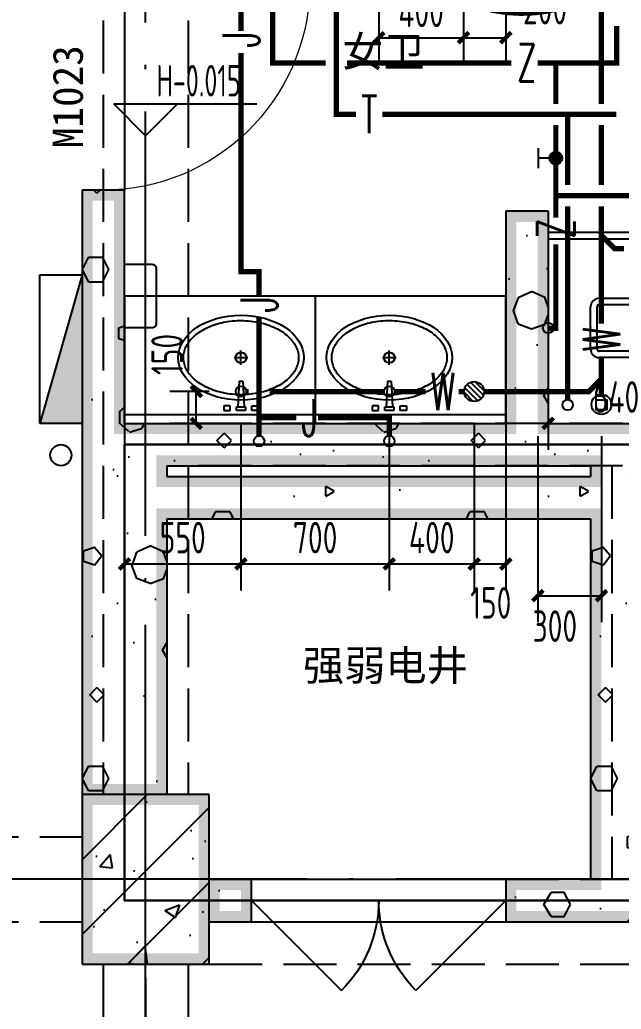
# Model space of a CAD drawing. Extents: x 175123 to 260190, y 15257 to 44959.
# Drawn here: x 235930 to 238768, y 30458 to 35123 of the extents above; entities that cross this region are included whole.
import ezdxf
from ezdxf.enums import TextEntityAlignment as Align
from ezdxf.xclip import XClip

# ---------------------------------------------------------------- set-up
doc = ezdxf.new("R2010")
doc.units = 0
doc.header["$LTSCALE"] = 1000
doc.header["$MEASUREMENT"] = 0
doc.header["$XCLIPFRAME"] = 2
for name, pattern in [('13#结构梁$0$DASH', [0.35, 0.25, -0.1]), ('13#结构梁$0$X-104 13#平面$0$DOTE', [2.42, 2, -0.2, 0.02, -0.2]), ('X-104 13#平面$0$DOTE', [2.42, 2, -0.2, 0.02, -0.2])]:
    doc.linetypes.add(name, pattern=pattern)
for name, color, linetype in [('01-标注_标高', 200, 'Continuous'), ('01-标注_轴线坐标', 132, 'Continuous'), ('02-TEXT_标注', 130, 'Continuous'), ('02-TEXT_门窗', 151, 'Continuous'), ('13#结构梁$0$s-beam', 4, '13#结构梁$0$DASH'), ('13#结构梁$0$X-104 13#平面$0$A_AXIS-轴线', 36, '13#结构梁$0$X-104 13#平面$0$DOTE'), ('AXIS_TEXT', 7, 'Continuous'), ('EQUIP_地漏', 7, 'Continuous'), ('EQUIP_污水', 7, 'Continuous'), ('PIPE-中水', 122, 'Continuous'), ('PIPE-污水', 2, 'Continuous'), ('PIPE-给水', 3, 'Continuous'), ('PIPE-通气', 30, 'Continuous'), ('PUB_WALL', 9, 'Continuous'), ('TEXT_中水', 7, 'Continuous'), ('TEXT_污水', 7, 'Continuous'), ('TEXT_给水', 7, 'Continuous'), ('TEXT_通气', 7, 'Continuous'), ('TWT_DIM', 3, 'Continuous'), ('VALVE_中水', 7, 'Continuous'), ('VPIPE-中水', 122, 'TG_Z'), ('VPIPE-给水', 3, 'TG_J'), ('VPIPE-通气', 3, 'Continuous'), ('X-104 13#平面$0$A-C_门', 150, 'Continuous'), ('X-104 13#平面$0$A-I_卫-洁具', 241, 'Continuous'), ('X-104 13#平面$0$A-I_卫-隔断', 214, 'Continuous'), ('X-104 13#平面$0$A-TECH_水', 3, 'Continuous'), ('X-104 13#平面$0$A_AXIS-轴线', 36, 'X-104 13#平面$0$DOTE'), ('X-104 13#平面$0$DOOR_FIRE', 220, 'Continuous'), ('X-104 13#平面$1$05-填充_天正', 26, 'Continuous'), ('X-104 13#平面$1$A_STR-砌块墙', 121, 'Continuous'), ('X-104 13#平面$1$A_STR-砼柱', 51, 'Continuous'), ('图层1', 7, 'Continuous')]:
    doc.layers.add(name, color=color, linetype=linetype)
doc.layers.add('X-104 13#平面$0$000套内', color=226, linetype='Continuous', lineweight=30, plot=False)
doc.layers.add('X-104 13#平面$0$DIM_MODI', color=6, linetype='Continuous', plot=False)
doc.styles.add('_TCH_DIM', font='ros1.shx', dxfattribs={"bigfont": 'jd.shx'})
doc.styles.add('_TCH_DIM_T3', font='ROS1', dxfattribs={"width": 0.8, "bigfont": 'JD'})
doc.styles.add('_TCH_WINDOW', font='STXIHEI.TTF')
doc.styles.add('_TWT_PIPETEXT', font='SIMPLEX', dxfattribs={"width": 0.8, "height": 3.5, "bigfont": 'HZTXT'})
doc.styles.add('COMPLEX', font='COMPLEX')
doc.styles.get("Standard").update_dxf_attribs({"font": 'STXIHEI.TTF'})
doc.styles.add('TG_LINETYPE', font='SIMPLEX', dxfattribs={"width": 0.8, "height": 3, "bigfont": 'HZTXT'})
doc.styles.add('图签信息$0$华文细黑', font='STXIHEI.TTF', dxfattribs={"height": 10})
doc.linetypes.add('TG_J', pattern='A,2,-0.3,["J",TG_LINETYPE,S=0.1,R=0,X=-0.23,Y=-0.15],0', length=2.3)
doc.linetypes.add('TG_Z', pattern='A,2,-0.3,["Z",TG_LINETYPE,S=0.1,R=0,X=-0.23,Y=-0.15],0', length=2.3)
doc.dimstyles.new('_TWT_ARCH&&50', dxfattribs={"dimtxt": 148.75, "dimasz": 50, "dimexe": 125, "dimexo": 150, "dimgap": 50, "dimtad": 1, "dimdec": 0, "dimzin": 0, "dimdsep": 46, "dimtxsty": '_TCH_DIM_T3', "dimblk": 'ARCHTICK', "dimcen": 0.09, "dimclrt": 7, "dimazin": 2, "dimtfac": 1, "dimtdec": 0, "dimtix": 1, "dimtmove": 2, "dimatfit": 3, "dimfxl": 0, "dimtolj": 1, "dimtzin": 0, "dimarcsym": 0})
pattern_1 = [(0, (354, -366), (600, 1200), [0, -1200]), (0, (-348, -528), (600, 1200), [0, -1200]), (0, (42, -540), (600, 1200), [0, -1200]), (0, (468, -186), (600, 1200), [0, -1200]), (0, (-30, -600), (600, 1200), [0, -1200]), (0, (588, 570), (600, 1200), [0, -1200]), (0, (222, 474), (600, 1200), [0, -1200]), (0, (414, 324), (600, 1200), [0, -1200]), (0, (-564, 300), (600, 1200), [0, -1200]), (0, (24, 246), (600, 1200), [0, -1200]), (0, (-204, -60), (600, 1200), [0, -1200]), (0, (-192, -510), (600, 1200), [0, -1200]), (0, (258, -558), (600, 1200), [0, -1200]), (0, (588, -30), (600, 1200), [0, -1200]), (0, (-534, -216), (600, 1200), [0, -1200]), (0, (-432, -12), (600, 1200), [0, -1200]), (0, (36, -96), (600, 1200), [0, -1200]), (0, (-132, -270), (600, 1200), [0, -1200]), (0, (-228, 126), (600, 1200), [0, -1200]), (0, (-78, 576), (600, 1200), [0, -1200]), (0, (-486, -468), (600, 1200), [0, -1200]), (0, (174, 330), (600, 1200), [0, -1200]), (0, (-384, 348), (600, 1200), [0, -1200]), (0, (-480, 504), (600, 1200), [0, -1200]), (130.60129, (514.286, 194.286), (-2999.999967, 3600.000016), [52.683, -22074.222]), (18.43495, (428.57, 217.14), (3000, 1200), [54.21, -7535.256]), (90, (428.6, 165.7), (600, 1200), [51.429, -2348.571]), (161.56505, (480, 148.57), (-3000, 1199.9999), [54.21, -7535.256]), (53.1301, (480, 148.57), (600, 1200), [57.143, -5942.857]), (135, (525.7, -462.86), (-600, 1200), [48.487, -3345.625]), (45, (457.14, -462.86), (600, 1200), [48.487, -3345.625]), (135, (491.43, -497.14), (-600, 1200), [48.487, -3345.625]), (45, (491.43, -497.14), (600, 1200), [48.487, -3345.625]), (116.565, (-51.4, 342.9), (-0.0001, 2400), [63.888, -1277.753]), (180, (-80, 400), (-600, 1200), [68.571, -1131.428]), (63.435, (-177.1, 342.9), (5e-06, 2400), [63.888, -1277.753]), (116.565, (-148.6, 285.7), (-0.0001, 2400), [63.888, -1277.753]), (0, (-148.6, 285.7), (600, 1200), [68.571, -1131.428]), (63.435, (-80, 285.7), (5e-06, 2400), [63.888, -1277.753]), (107.10273, (400, -62.857), (-1799.999931, 6000.00001), [77.723, -32565.805]), (143.97263, (377.14, 11.43), (-11399.999855, 8399.99999), [77.723, -16244.04]), (180, (314.3, 57.1), (-600, 1200), [74.286, -1125.714]), (36.02737, (177.14, 11.43), (11399.999916, 8399.99991), [77.723, -16244.04]), (71.56505, (154.29, -57.14), (1800, 6000), [72.28, -7517.186]), (107.10273, (177.143, -131.43), (-1799.999931, 6000.00001), [77.723, -32565.805]), (143.97263, (240, -177.14), (-11399.999855, 8399.99999), [77.723, -16244.04]), (0, (240, -177.1), (600, 1200), [74.286, -1125.714]), (36.02737, (314.29, -177.14), (11399.999916, 8399.99991), [77.723, -16244.04]), (71.56505, (377.14, -131.43), (1800, 6000), [72.28, -7517.186]), (150.25512, (411.43, 497.14), (-1800, 1199.99999), [46.07, -9628.639]), (90, (371.4, 474.3), (600, 1200), [45.714, -2354.285]), (29.74488, (371.43, 474.29), (1800, 1200), [46.07, -9628.639]), (116.565, (131.4, -354.3), (-0.0001, 2400), [63.888, -1277.753]), (168.69007, (102.86, -297.14), (-5400, 1199.99997), [58.275, -12179.371]), (41.185925, (0, -325.714), (14999.99991, 13199.999885), [60.744, -25451.604]), (90, (0, -382.86), (600, 1200), [57.143, -2342.857]), (138.814074, (45.714, -422.857), (-14999.999733, 13200.000084), [60.744, -25451.604]), (16.699244, (45.714, -422.857), (19799.99985, 5999.999937), [59.659, -24997.075]), (60.945396, (102.86, -405.714), (600, 1199.99999), [58.832, -24650.679]), (109.983106, (-371.43, 148.57), (-3000.00001, 8399.999978), [66.884, -28024.395]), (155.556045, (-394.286, 211.43), (-7800.00003, 3599.999925), [69.046, -28930.263]), (24.443955, (-520, 211.43), (7800.000004, 3599.999983), [69.046, -28930.263]), (70.016893, (-542.857, 148.57), (3000.00001, 8399.99998), [66.884, -28024.395]), (109.983106, (-520, 85.714), (-3000.00001, 8399.999978), [66.884, -28024.395]), (160.01689, (-457.14, 62.86), (-3000, 1199.99995), [66.884, -13978.755]), (19.98311, (-457.14, 62.86), (2999.99998, 1200), [66.884, -13978.755]), (70.016893, (-394.286, 85.714), (3000.00001, 8399.99998), [66.884, -28024.395]), (122.00538, (74.29, 40), (-600.00008, 1199.99994), [53.908, -11266.868]), (18.43495, (-5.71, 68.57), (3000, 1200), [54.21, -7535.256]), (90, (-5.7, 17.14), (600, 1200), [51.429, -2348.571]), (161.56505, (45.71, 0), (-3000, 1199.9999), [54.21, -7535.256]), (54.46232, (45.714, 0), (4199.999994, 5999.99999), [49.156, -20596.423]), (116.565, (-274.3, -251.4), (-0.0001, 2400), [63.888, -1277.753]), (180, (-302.9, -194.3), (-600, 1200), [62.857, -1137.143]), (59.03624, (-400, -251.43), (600, 1199.99999), [66.64, -13927.644]), (120.96376, (-365.71, -308.57), (-600.00008, 1199.99994), [66.64, -13927.644]), (0, (-365.7, -308.6), (600, 1200), [62.857, -1137.143]), (63.435, (-302.9, -308.6), (5e-06, 2400), [63.888, -1277.753])]

# ---------------------------------------------------------------- blocks, each defined once
blk = doc.blocks.new('X-104 13#平面')
at = {"layer": 'PUB_WALL'}
for points in [[(48400, 74650), (48200, 74650), (48250, 74600), (48350, 74600)], [(48200, 74650), (48200, 73450), (48250, 73450), (48250, 74600)], [(48400, 73550), (48400, 74650), (48350, 74600), (48350, 73500)], [(50200, 74550), (50200, 73550), (50250, 73500), (50250, 74550)], [(50400, 74550), (50200, 74550), (50200, 74500), (50400, 74500)], [(50400, 74550), (50400, 73550), (50350, 73500), (50350, 74550)], [(48400, 73550), (50200, 73550), (50250, 73500), (48350, 73500)], [(50400, 73550), (50700, 73550), (50700, 73500), (50350, 73500)], [(50700, 73550), (53300, 73550), (53350, 73500), (50700, 73500)], [(48200, 73450), (48200, 73200), (48250, 73200), (48250, 73450)], [(48600, 73350), (50300, 73350), (50300, 73400), (48550, 73400)], [(48600, 73350), (48600, 73300), (48550, 73250), (48550, 73400)], [(50300, 73350), (50600, 73350), (50650, 73400), (50300, 73400)], [(50600, 73350), (50600, 73300), (50650, 73250), (50650, 73400)], [(48600, 73300), (50600, 73300), (50650, 73250), (48550, 73250)], [(48200, 73200), (48200, 71800), (48250, 71800), (48250, 73200)], [(48600, 73100), (50600, 73100), (50650, 73150), (48550, 73150)], [(48600, 73100), (48550, 73150), (48550, 71800), (48600, 71800)], [(50600, 73100), (50600, 71400), (50650, 71350), (50650, 73150)], [(48600, 71800), (48600, 71850), (48200, 71850), (48200, 71800)], [(49000, 71400), (48800, 71400), (48850, 71350), (48950, 71350)], [(48800, 71400), (48800, 71200), (48850, 71250), (48850, 71350)], [(49000, 71200), (49000, 71400), (48950, 71350), (48950, 71250)], [(50600, 71400), (50200, 71400), (50250, 71350), (50650, 71350)], [(50200, 71400), (50200, 71200), (50250, 71250), (50250, 71350)], [(48800, 71200), (49000, 71200), (48950, 71250), (48850, 71250)], [(50200, 71200), (50700, 71200), (50700, 71250), (50250, 71250)], [(50700, 71200), (51500, 71200), (51500, 71250), (50700, 71250)]]:
    blk.add_hatch(color=0, dxfattribs=at).paths.add_polyline_path(points)
at = {"layer": 'X-104 13#平面$1$05-填充_天正'}
h = blk.add_hatch(dxfattribs=at)
h.set_pattern_fill('加气混凝土', color=0, scale=100, style=0)
h.set_pattern_definition(pattern_1)
h.paths.add_polyline_path([(48350, 73500), (48400, 73550), (48400, 74650), (48200, 74650), (48200, 73450), (48400, 73450)])
h = blk.add_hatch(dxfattribs=at)
h.set_pattern_fill('加气混凝土', color=0, scale=100, style=0)
h.set_pattern_definition(pattern_1)
h.paths.add_polyline_path([(50400, 74550), (50200, 74550), (50200, 73550), (50250, 73500), (50300, 73483.3), (50350, 73500), (50400, 73550)])
h = blk.add_hatch(dxfattribs=at)
h.set_pattern_fill('加气混凝土', color=0, scale=100, style=0)
h.set_pattern_definition(pattern_1)
h.paths.add_polyline_path([(48400, 73450), (48550, 73400), (48600, 73350), (50300, 73350), (50300, 73483.3), (50250, 73500), (50200, 73550), (48400, 73550), (48350, 73500)])
h = blk.add_hatch(dxfattribs=at)
h.set_pattern_fill('加气混凝土', color=0, scale=100, style=0)
h.set_pattern_definition(pattern_1)
h.paths.add_polyline_path([(50300, 73483.3), (50300, 73350), (50600, 73350), (50650, 73400), (50700, 73416.7), (50700, 73550), (50400, 73550), (50350, 73500)])
h = blk.add_hatch(dxfattribs=at)
h.set_pattern_fill('加气混凝土', color=0, scale=100, style=0)
h.set_pattern_definition(pattern_1)
h.paths.add_polyline_path([(50700, 73416.7), (50750, 73400), (50800, 73350), (53300, 73350), (53350, 73400), (53366.7, 73450), (53350, 73500), (53300, 73550), (50700, 73550)])
h = blk.add_hatch(dxfattribs=at)
h.set_pattern_fill('加气混凝土', color=0, scale=100, style=0)
h.set_pattern_definition(pattern_1)
h.paths.add_polyline_path([(48400, 73450), (48200, 73450), (48200, 73200), (48466.7, 73200), (48550, 73250), (48600, 73300), (48600, 73350), (48550, 73400)])
h = blk.add_hatch(dxfattribs=at)
h.set_pattern_fill('加气混凝土', color=0, scale=100, style=0)
h.set_pattern_definition(pattern_1)
h.paths.add_polyline_path([(50700, 73416.7), (50650, 73400), (50600, 73350), (50600, 73300), (50650, 73250), (50666.7, 73200), (50800, 73200), (50800, 73350), (50750, 73400)])
h = blk.add_hatch(dxfattribs=at)
h.set_pattern_fill('加气混凝土', color=0, scale=100, style=0)
h.set_pattern_definition(pattern_1)
h.paths.add_polyline_path([(48466.7, 73200), (48550, 73150), (48600, 73100), (50600, 73100), (50650, 73150), (50666.7, 73200), (50650, 73250), (50600, 73300), (48600, 73300), (48550, 73250)])
h = blk.add_hatch(dxfattribs=at)
h.set_pattern_fill('加气混凝土', color=0, scale=100, style=0)
h.set_pattern_definition(pattern_1)
h.paths.add_polyline_path([(48466.7, 73200), (48200, 73200), (48200, 71800), (48600, 71800), (48600, 73100), (48550, 73150)])
h = blk.add_hatch(dxfattribs=at)
h.set_pattern_fill('加气混凝土', color=0, scale=100, style=0)
h.set_pattern_definition(pattern_1)
h.paths.add_polyline_path([(50666.7, 73200), (50650, 73150), (50600, 73100), (50600, 71400), (50650, 71350), (50700, 71333.3), (50750, 71350), (50800, 71400), (50800, 73200)])
h = blk.add_hatch(dxfattribs=at)
h.set_pattern_fill('钢筋混凝土', color=0, scale=100, style=0)
h.set_pattern_definition([(45, (0, 0), (-176.7767, 176.7767), []), (50, (0, 0), (717.26, -62.752), [75, -825]), (355, (0, 0), (-138.7513, 752.192), [60, -660]), (100.4514, (59.8, -5.2), (578.5094, 689.4395), [63.74, -701.142]), (46.1842, (0, 200), (1067.241, -165.519), [112.5, -1237.5]), (96.6356, (88.9, 186.2), (934.663, 974.118), [95.61, -1051.713]), (351.1842, (0, 200), (934.662, 974.119), [90, -990]), (21, (100, 150), (596.907, -402.619), [75, -825]), (326, (100, 150), (243.3153, 725.15), [60, -660]), (71.4514, (149.74, 116.45), (840.2226, 322.5305), [63.74, -701.142]), (37.5, (0, 0), (12.15986, 332.89385), [0, -652, 0, -670, 0, -662.5]), (7.5, (0, 0), (263.0695, 394.4117), [0, -382, 0, -637, 0, -252.5]), (327.5, (-223, 0), (533.8224, -22.5549), [0, -250, 0, -780, 0, -1035]), (317.5, (-323, 0), (583.1862, 100.105), [0, -325, 0, -518, 0, -735])])
h.paths.add_polyline_path([(48200, 71000), (48800, 71000), (48800, 71800), (48200, 71800)])
h = blk.add_hatch(dxfattribs=at)
h.set_pattern_fill('加气混凝土', color=0, scale=100, style=0)
h.set_pattern_definition(pattern_1)
h.paths.add_polyline_path([(48800, 71200), (49000, 71200), (49000, 71400), (48800, 71400)])
h = blk.add_hatch(dxfattribs=at)
h.set_pattern_fill('加气混凝土', color=0, scale=100, style=0)
h.set_pattern_definition(pattern_1)
h.paths.add_polyline_path([(50650, 71350), (50600, 71400), (50200, 71400), (50200, 71200), (50700, 71200), (50700, 71333.3)])
h = blk.add_hatch(dxfattribs=at)
h.set_pattern_fill('加气混凝土', color=0, scale=100, style=0)
h.set_pattern_definition(pattern_1)
h.paths.add_polyline_path([(50700, 71333.3), (50700, 71200), (51500, 71200), (51500, 71400), (50800, 71400), (50750, 71350)])
at = {"layer": 'X-104 13#平面$1$A_STR-砼柱'}
for points in [[(48800, 71800), (48200, 71800), (48250, 71750), (48750, 71750)], [(48200, 71800), (48200, 71000), (48250, 71050), (48250, 71750)], [(48800, 71000), (48800, 71800), (48750, 71750), (48750, 71050)], [(48200, 71000), (48800, 71000), (48750, 71050), (48250, 71050)]]:
    blk.add_hatch(color=0, dxfattribs=at).paths.add_polyline_path(points)
at = {"color": 0}
for p, q in [((48000, 73550), (48000, 74250)), ((48200, 74250), (48000, 73550)), ((48000, 74250), (48200, 74250)), ((48200, 74250), (48200, 73550)), ((50600, 73900.2, 0), (50600, 74099.8, 0)), ((50630, 73900.2, 0), (50630, 74099.8, 0)), ((50640, 74139.8, 0), (51079.7, 74139.8, 0)), ((50640, 74109.8, 0), (51069.7, 74109.8, 0)), ((48950, 73865), (48950, 73893.8)), ((49650, 73865), (49650, 73893.8)), ((51069.7, 73890.2, 0), (50640, 73890.2, 0)), ((48917.7, 73860), (48945, 73860)), ((48950, 73826.7), (48950, 73855)), ((48955, 73860), (48982.8, 73860)), ((49617.7, 73860), (49645, 73860)), ((49650, 73826.7), (49650, 73855)), ((49655, 73860), (49682.8, 73860)), ((51079.7, 73860.2, 0), (50640, 73860.2, 0)), ((48942, 73749.5), (48935.6, 73628.3)), ((48942, 73749.5), (48958, 73749.5)), ((48958, 73749.5), (48964.4, 73628.3)), ((49642, 73749.5), (49635.6, 73628.3)), ((49642, 73749.5), (49658, 73749.5)), ((49658, 73749.5), (49664.4, 73628.3)), ((48898.6, 73632.8), (48868.6, 73632.8)), ((48868.6, 73632.8), (48868.6, 73610)), ((48898.6, 73610), (48898.6, 73632.8)), ((48928.6, 73628.3), (48971.4, 73628.3)), ((48928.6, 73610), (48928.6, 73628.3)), ((48935.6, 73628.3), (48964.4, 73628.3)), ((48971.4, 73628.3), (48971.4, 73610)), ((49001.4, 73632.8), (49031.4, 73632.8)), ((49001.4, 73610), (49001.4, 73632.8)), ((49031.4, 73632.8), (49031.4, 73610)), ((49598.6, 73632.8), (49568.6, 73632.8)), ((49568.6, 73632.8), (49568.6, 73610)), ((49598.6, 73610), (49598.6, 73632.8)), ((49628.6, 73628.3), (49671.4, 73628.3)), ((49628.6, 73610), (49628.6, 73628.3)), ((49635.6, 73628.3), (49664.4, 73628.3)), ((49671.4, 73628.3), (49671.4, 73610)), ((49701.4, 73632.8), (49731.4, 73632.8)), ((49701.4, 73610), (49701.4, 73632.8)), ((49731.4, 73632.8), (49731.4, 73610)), ((48868.6, 73610), (48898.6, 73610)), ((48971.4, 73610), (48928.6, 73610)), ((49031.4, 73610), (49001.4, 73610)), ((49568.6, 73610), (49598.6, 73610)), ((49671.4, 73610), (49628.6, 73610)), ((49731.4, 73610), (49701.4, 73610)), ((48200, 73550), (48000, 73550)), ((49000, 71300), (49424.3, 70875.7)), ((50200, 71300), (49775.7, 70875.7))]:
    blk.add_line(p, q, dxfattribs=at)
for centre in [(48950, 73860), (49650, 73860)]:
    blk.add_circle(centre, 25.2, dxfattribs=at)
for centre, radius, start, end in [((50640, 74099.8, 0), 40, 90, 180), ((50640, 74099.8, 0), 10, 90, 180), ((50640, 73900.2, 0), 40, 180, 270), ((50640, 73900.2, 0), 10, 180, 270), ((48949.9, 73860), 0.42, 90, 270), ((48949.9, 73860), 0.42, 270, 90), ((49649.9, 73860), 0.42, 90, 270), ((49649.9, 73860), 0.42, 270, 90)]:
    blk.add_arc(centre, radius, start, end, dxfattribs=at)
at = {"color": 0, "lineweight": 13, "extrusion": (0, 0, -1)}
blk.add_ellipse((48300, 75625), major_axis=(-689.4, 689.4), ratio=1, start_param=2.381838, end_param=3.926991, dxfattribs=at)
at = {"color": 0}
for centre in [(48950, 73860), (49650, 73860)]:
    blk.add_ellipse(centre, major_axis=(-296.8, 0), ratio=0.673766, dxfattribs=at)
at = {"color": 0, "extrusion": (0, 0, -1)}
for centre, start_param, end_param in [((49000, 71300), 2.356194, 3.141593), ((50200, 71300), 4.712389, 5.497787)]:
    blk.add_ellipse(centre, major_axis=(-424.3, 424.3), ratio=1, start_param=start_param, end_param=end_param, dxfattribs=at)
at = {"color": 0}
for points in [[(48678.2, 73860), (48678.2, 73851.6), (48679.1, 73843.3), (48683, 73826.6), (48685.9, 73818.2), (48693.7, 73801.7), (48698.6, 73793.6), (48710.3, 73777.7), (48717.2, 73769.9), (48732.9, 73755), (48741.7, 73747.9), (48761, 73734.5), (48771.5, 73728.3), (48793.9, 73716.9), (48805.8, 73711.7), (48830.9, 73702.7), (48844, 73698.8), (48871, 73692.4), (48884.9, 73689.9), (48913.1, 73686.4), (48927.5, 73685.4), (48956.2, 73684.8), (48970.7, 73685.3), (48999.2, 73687.7), (49013.3, 73689.6), (49040.9, 73695), (49054.3, 73698.3), (49080.2, 73706.4), (49092.6, 73711.1), (49116.1, 73721.6), (49127.1, 73727.5), (49147.7, 73740.2), (49157.1, 73747), (49174.2, 73761.4), (49181.8, 73768.9), (49195.1, 73784.5), (49200.8, 73792.5), (49210.1, 73808.9), (49213.7, 73817.2), (49219, 73833.8), (49220.7, 73842.2), (49222.2, 73858.9), (49221.9, 73867.3), (49219.5, 73884), (49217.4, 73892.4), (49211.1, 73909), (49206.9, 73917.2), (49196.7, 73933.4), (49190.5, 73941.3), (49176.3, 73956.7), (49168.2, 73964.1), (49150.2, 73978.1), (49140.4, 73984.7), (49119, 73996.9), (49107.6, 74002.4), (49083.5, 74012.4), (49070.8, 74016.8), (49044.4, 74024.2), (49030.8, 74027.2), (49002.9, 74031.8), (48988.7, 74033.4), (48960.1, 74035.1), (48945.6, 74035.2), (48916.9, 74033.9), (48902.6, 74032.5), (48874.6, 74028.3), (48860.9, 74025.4), (48834.3, 74018.4), (48821.5, 74014.2), (48797, 74004.5), (48785.4, 73999.1), (48763.7, 73987.2), (48753.6, 73980.7), (48735.2, 73966.9), (48726.8, 73959.6), (48712.1, 73944.4), (48705.7, 73936.5), (48694.9, 73920.4), (48690.5, 73912.2), (48683.7, 73895.6), (48681.2, 73887.3), (48678.7, 73872.6), (48678.2, 73866.3), (48678.2, 73860)], [(49378.2, 73860), (49378.2, 73851.6), (49379.1, 73843.3), (49383, 73826.6), (49385.9, 73818.2), (49393.7, 73801.7), (49398.6, 73793.6), (49410.3, 73777.7), (49417.2, 73769.9), (49432.9, 73755), (49441.7, 73747.9), (49461, 73734.5), (49471.5, 73728.3), (49493.9, 73716.9), (49505.8, 73711.7), (49530.9, 73702.7), (49544, 73698.8), (49571, 73692.4), (49584.9, 73689.9), (49613.1, 73686.4), (49627.5, 73685.4), (49656.2, 73684.8), (49670.7, 73685.3), (49699.2, 73687.7), (49713.3, 73689.6), (49740.9, 73695), (49754.3, 73698.3), (49780.2, 73706.4), (49792.6, 73711.1), (49816.1, 73721.6), (49827.1, 73727.5), (49847.7, 73740.2), (49857.1, 73747), (49874.2, 73761.4), (49881.8, 73768.9), (49895.1, 73784.5), (49900.8, 73792.5), (49910.1, 73808.9), (49913.7, 73817.2), (49919, 73833.8), (49920.7, 73842.2), (49922.2, 73858.9), (49921.9, 73867.3), (49919.5, 73884), (49917.4, 73892.4), (49911.1, 73909), (49906.9, 73917.2), (49896.7, 73933.4), (49890.5, 73941.3), (49876.3, 73956.7), (49868.2, 73964.1), (49850.2, 73978.1), (49840.4, 73984.7), (49819, 73996.9), (49807.6, 74002.4), (49783.5, 74012.4), (49770.8, 74016.8), (49744.4, 74024.2), (49730.8, 74027.2), (49702.9, 74031.8), (49688.7, 74033.4), (49660.1, 74035.1), (49645.6, 74035.2), (49616.9, 74033.9), (49602.6, 74032.5), (49574.6, 74028.3), (49560.9, 74025.4), (49534.3, 74018.4), (49521.5, 74014.2), (49497, 74004.5), (49485.4, 73999.1), (49463.7, 73987.2), (49453.6, 73980.7), (49435.2, 73966.9), (49426.8, 73959.6), (49412.1, 73944.4), (49405.7, 73936.5), (49394.9, 73920.4), (49390.5, 73912.2), (49383.7, 73895.6), (49381.2, 73887.3), (49378.7, 73872.6), (49378.2, 73866.3), (49378.2, 73860)]]:
    blk.add_open_spline(points, degree=3, knots=[0, 0, 0, 0, 0.154173, 0.154173, 0.308346, 0.308346, 0.462518, 0.462518, 0.616691, 0.616691, 0.770864, 0.770864, 0.925037, 0.925037, 1.07921, 1.07921, 1.233382, 1.233382, 1.387555, 1.387555, 1.541728, 1.541728, 1.695901, 1.695901, 1.850074, 1.850074, 2.004247, 2.004247, 2.158419, 2.158419, 2.312592, 2.312592, 2.466765, 2.466765, 2.620938, 2.620938, 2.775111, 2.775111, 2.929283, 2.929283, 3.083456, 3.083456, 3.237629, 3.237629, 3.391802, 3.391802, 3.545975, 3.545975, 3.700147, 3.700147, 3.85432, 3.85432, 4.008493, 4.008493, 4.162666, 4.162666, 4.316839, 4.316839, 4.471011, 4.471011, 4.625184, 4.625184, 4.779357, 4.779357, 4.93353, 4.93353, 5.087703, 5.087703, 5.241876, 5.241876, 5.396048, 5.396048, 5.550221, 5.550221, 5.704394, 5.704394, 5.858567, 5.858567, 6.01274, 6.01274, 6.166912, 6.166912, 6.283185, 6.283185, 6.283185, 6.283185], dxfattribs=at)
blk.add_point((50600, 74000), dxfattribs=at)
blk.add_solid([(48200, 73550), (48000, 73550), (48200, 74250)], dxfattribs=at)
at = {"layer": '13#结构梁$0$s-beam', "color": 0}
for p, q in [((48300, 76499.9), (48300, 71800)), ((48700, 76499.9), (48700, 71800)), ((53200, 73550), (48700, 73550)), ((53200, 73350), (48700, 73350)), ((50700, 73350), (50700, 71400)), ((44150, 71600), (48200, 71600)), ((48800, 71400), (57300, 71400)), ((44150, 71200), (48200, 71200)), ((48300, 71000), (48300, 66900)), ((48700, 71000), (48700, 66900)), ((48800, 71000), (57300, 71000))]:
    blk.add_line(p, q, dxfattribs=at)
at = {"layer": '13#结构梁$0$X-104 13#平面$0$A_AXIS-轴线', "color": 0, "linetype": '13#结构梁$0$X-104 13#平面$0$DOTE'}
for p, q in [((48500, 54999), (48500, 89020.3)), ((60408.4, 71400), (-2925, 71400))]:
    blk.add_line(p, q, dxfattribs=at)
at = {"layer": 'X-104 13#平面$0$000套内', "color": 0}
blk.add_lwpolyline([(4100, 77750), (4100, 68700), (-750, 68700), (-750, 59850), (21950, 59850), (21950, 61450), (58250, 61450), (58250, 71300), (48400, 71300), (48400, 73450), (53400, 73450), (53400, 80500), (58250, 80500), (58250, 81290.1), (53289, 85452.6), (37950, 76613.3), (37950, 72450), (12454.9, 72450), (4447.4, 77750)], close=True, dxfattribs=at)
at = {"layer": 'X-104 13#平面$0$A-C_门', "color": 0}
blk.add_line((48400, 75650), (48400, 74650), dxfattribs=at)
at = {"layer": 'X-104 13#平面$0$A-I_卫-洁具', "color": 0, "ltscale": 0.1}
blk.add_line((49300, 74150), (49300, 73550), dxfattribs=at)
blk.add_lwpolyline([(48400, 74000), (48400, 74300), (48530, 74300, -0.414214), (48550, 74280), (48550, 74020, -0.414214), (48530, 74000)], format="xyb", close=True, dxfattribs=at)
for points in [[(48400, 73550), (50200, 73550), (50200, 74150), (48400, 74150)], [(48400, 73550), (50200, 73550), (50200, 73590), (48400, 73590)]]:
    blk.add_lwpolyline(points, close=True, dxfattribs=at)
at = {"layer": 'X-104 13#平面$0$A-I_卫-隔断', "color": 0}
for p, q in [((51150, 74450), (50400, 74450)), ((50400, 74450), (50400, 74420)), ((50400, 74420), (51150, 74420))]:
    blk.add_line(p, q, dxfattribs=at)
at = {"layer": 'X-104 13#平面$0$A-TECH_水', "color": 0}
blk.add_circle((48100, 73400), 50, dxfattribs=at)
at = {"layer": 'X-104 13#平面$0$A_AXIS-轴线', "color": 0, "linetype": 'X-104 13#平面$0$DOTE'}
for p, q in [((48500, 54999), (48500, 87020.3)), ((60408.4, 71400), (-2925, 71400))]:
    blk.add_line(p, q, dxfattribs=at)
at = {"layer": 'X-104 13#平面$0$DIM_MODI', "color": 0}
blk.add_lwpolyline([(49060.8, 75772.4, 0, 150, 0.5), (49710.8, 75772.4, 0, 150, 0.5), (50760.8, 75772.4, 0, 150, 0.5), (50797.4, 75772.4, 0, 150, 0.5), (50797.4, 76272.4, 0, 150, 0.5), (50797.4, 77622.4, 0, 150, 0.5), (50797.4, 77698.5, 0, 150, 0.5), (49597.4, 77698.5, 0, 150, 0.5), (49060.8, 77698.5, 0, 150, 0.5), (49060.8, 76898.5, 0, 150, 0.5), (49060.8, 76298.5, 0, 150, 0.5)], format="xyseb", close=True, dxfattribs=at)
at = {"layer": 'X-104 13#平面$0$DOOR_FIRE', "color": 0}
for p, q in [((49000, 71400), (50200, 71400)), ((49000, 71200), (50200, 71200))]:
    blk.add_line(p, q, dxfattribs=at)
at = {"layer": 'X-104 13#平面$1$A_STR-砌块墙', "color": 0}
for p, q in [((48400, 74650), (48200, 74650)), ((48200, 74650), (48200, 73450)), ((48400, 73550), (48400, 74650)), ((50200, 74550), (50200, 73550)), ((50400, 74550), (50200, 74550)), ((50400, 74550), (50400, 73550)), ((48400, 73550), (50200, 73550)), ((50400, 73550), (50700, 73550)), ((50700, 73550), (53300, 73550)), ((48200, 73450), (48200, 73200)), ((48600, 73350), (50300, 73350)), ((48600, 73350), (48600, 73300)), ((50300, 73350), (50600, 73350)), ((50600, 73350), (50600, 73300)), ((48600, 73300), (50600, 73300)), ((48200, 73200), (48200, 71800)), ((48600, 73100), (50600, 73100)), ((48600, 73100), (48600, 71800)), ((50600, 73100), (50600, 71400)), ((49000, 71400), (48800, 71400)), ((49000, 71200), (49000, 71400)), ((50600, 71400), (50200, 71400)), ((50200, 71400), (50200, 71200)), ((48800, 71200), (49000, 71200)), ((50200, 71200), (50700, 71200)), ((50700, 71200), (51500, 71200))]:
    blk.add_line(p, q, dxfattribs=at)
at = {"layer": 'X-104 13#平面$1$A_STR-砼柱', "color": 0}
for p, q in [((48800, 71800), (48200, 71800)), ((48200, 71800), (48200, 71000)), ((48800, 71000), (48800, 71800)), ((48200, 71000), (48800, 71000))]:
    blk.add_line(p, q, dxfattribs=at)
at = {"color": 0, "style": '图签信息$0$华文细黑'}
for p in [(72170.3, 105564.8), (72170.3, 43164.8), (72170.3, -19235.2)]:
    blk.add_attdef('200X', text='', height=100, dxfattribs=at).set_placement(p, align=Align.BOTTOM_RIGHT)
at = {"layer": 'AXIS_TEXT', "color": 0, "style": 'COMPLEX', "width": 1.041667}
for p, p2 in [((-400, 156296.3), (0, 156296.3)), ((7800, 156296.3), (8200, 156296.3)), ((12300, 156296.3), (12700, 156296.3)), ((21300, 156296.3), (21700, 156296.3)), ((30300, 156296.3), (30700, 156296.3)), ((39300, 156296.3), (39700, 156296.3)), ((48300, 156296.3), (48700, 156296.3)), ((57300, 156296.3), (57700, 156296.3)), ((-7525, 142576), (-7125, 142576)), ((64743.5, 142576), (65143.5, 142576)), ((-7525, 139476), (-7125, 139476)), ((64743.5, 138976), (65143.5, 138976)), ((-7525, 133576), (-7125, 133576)), ((64743.5, 133576), (65143.5, 133576)), ((-7525, 124576), (-7125, 124576)), ((64743.5, 124576), (65143.5, 124576)), ((-400, 112775), (0, 112775)), ((7800, 112775), (8200, 112775)), ((12300, 112775), (12700, 112775)), ((21300, 112775), (21700, 112775)), ((30300, 112775), (30700, 112775)), ((39300, 112775), (39700, 112775)), ((48300, 112775), (48700, 112775)), ((57300, 112775), (57700, 112775)), ((-400, 89896.3), (0, 89896.3)), ((7800, 89896.3), (8200, 89896.3)), ((12300, 89896.3), (12700, 89896.3)), ((21300, 89896.3), (21700, 89896.3)), ((30300, 89896.3), (30700, 89896.3)), ((39300, 89896.3), (39700, 89896.3)), ((48300, 89896.3), (48700, 89896.3)), ((57300, 89896.3), (57700, 89896.3)), ((-7525, 80176), (-7125, 80176)), ((64743.5, 80176), (65143.5, 80176)), ((-7525, 77076), (-7125, 77076)), ((64743.5, 76576), (65143.5, 76576)), ((-7525, 71176), (-7125, 71176)), ((64743.5, 71176), (65143.5, 71176)), ((-7525, 62176), (-7125, 62176)), ((64743.5, 62176), (65143.5, 62176)), ((-400, 50375), (0, 50375)), ((7800, 50375), (8200, 50375)), ((12300, 50375), (12700, 50375)), ((21300, 50375), (21700, 50375)), ((30300, 50375), (30700, 50375)), ((39300, 50375), (39700, 50375)), ((48300, 50375), (48700, 50375)), ((57300, 50375), (57700, 50375)), ((-400, 27496.3), (0, 27496.3)), ((7800, 27496.3), (8200, 27496.3)), ((12300, 27496.3), (12700, 27496.3)), ((21300, 27496.3), (21700, 27496.3)), ((30300, 27496.3), (30700, 27496.3)), ((39300, 27496.3), (39700, 27496.3)), ((48300, 27496.3), (48700, 27496.3)), ((57300, 27496.3), (57700, 27496.3)), ((-7525, 17776), (-7125, 17776)), ((64743.5, 17776), (65143.5, 17776)), ((-7525, 14676), (-7125, 14676)), ((64743.5, 14176), (65143.5, 14176)), ((-7525, 8776), (-7125, 8776)), ((64743.5, 8776), (65143.5, 8776)), ((-7525, -224), (-7125, -224)), ((64743.5, -224), (65143.5, -224)), ((-400, -12025), (0, -12025)), ((7800, -12025), (8200, -12025)), ((12300, -12025), (12700, -12025)), ((21300, -12025), (21700, -12025)), ((30300, -12025), (30700, -12025)), ((39300, -12025), (39700, -12025)), ((48300, -12025), (48700, -12025)), ((57300, -12025), (57700, -12025))]:
    blk.add_attdef('A', text='', height=448, dxfattribs=at).set_placement(p, p2, align=Align.FIT)
blk = doc.blocks.new('$TwtSys$00000147')
blk.add_circle((0, 0, 0), 1)
blk = doc.blocks.new('$TwtSys$00000141')
for p, q in [((-94.2, 7.7), (-10.1, 91.8)), ((-94.2, 7.7), (-10.1, 91.8)), ((-87.2, -35.1), (35.1, 87.2)), ((-87.2, -35.1), (35.1, 87.2)), ((-66.5, -66.5), (66.5, 66.5)), ((-66.5, -66.5), (66.5, 66.5)), ((-32.4, -87.1), (87.6, 32.9)), ((-32.4, -87.1), (87.6, 32.9)), ((11.4, -92.3), (92.3, -11.4)), ((11.4, -92.3), (92.3, -11.4))]:
    blk.add_line(p, q)
blk.add_circle((0, 0), 94)
blk.add_circle((0, 0), 94)
blk = doc.blocks.new('_ArchTick')
at = {"color": 0, "linetype": 'ByBlock', "const_width": 0.4}
blk.add_lwpolyline([(-0.5, -0.5), (0.5, 0.5)], dxfattribs=at)
blk = doc.blocks.new('*D342')
at = {"layer": 'Defpoints', "color": 0}
for p in [(236423.7, 33370.3), (236973.7, 33370.3), (236973.7, 32557.1)]:
    blk.add_point(p, dxfattribs=at)
at = {"layer": 'TWT_DIM', "color": 0, "lineweight": -2}
for p, q in [((236423.7, 33220.3), (236423.7, 32432.1)), ((236973.7, 33220.3), (236973.7, 32432.1)), ((236423.7, 32557.1), (236973.7, 32557.1))]:
    blk.add_line(p, q, dxfattribs=at)
at = {"layer": 'TWT_DIM', "color": 0, "lineweight": -2, "xscale": 50, "yscale": 50, "zscale": 50, "rotation": 180}
blk.add_blockref('_ArchTick', (236423.7, 32557.1), dxfattribs=at)
at = {"layer": 'TWT_DIM', "color": 0, "lineweight": -2, "xscale": 50, "yscale": 50, "zscale": 50}
blk.add_blockref('_ArchTick', (236973.7, 32557.1), dxfattribs=at)
at = {"layer": 'TWT_DIM', "color": 7, "insert": (236698.7, 32681.5), "char_height": 148.75, "attachment_point": 5, "style": '_TCH_DIM_T3'}
blk.add_mtext('\\A1;550', dxfattribs=at)
blk = doc.blocks.new('*D343')
at = {"layer": 'Defpoints', "color": 0}
for p in [(236973.7, 33370.3), (237673.7, 33370.3), (237673.7, 32557.1)]:
    blk.add_point(p, dxfattribs=at)
at = {"layer": 'TWT_DIM', "color": 0, "lineweight": -2}
for p, q in [((236973.7, 33220.3), (236973.7, 32432.1)), ((237673.7, 33220.3), (237673.7, 32432.1)), ((236973.7, 32557.1), (237673.7, 32557.1))]:
    blk.add_line(p, q, dxfattribs=at)
at = {"layer": 'TWT_DIM', "color": 0, "lineweight": -2, "xscale": 50, "yscale": 50, "zscale": 50, "rotation": 180}
blk.add_blockref('_ArchTick', (236973.7, 32557.1), dxfattribs=at)
at = {"layer": 'TWT_DIM', "color": 0, "lineweight": -2, "xscale": 50, "yscale": 50, "zscale": 50}
blk.add_blockref('_ArchTick', (237673.7, 32557.1), dxfattribs=at)
at = {"layer": 'TWT_DIM', "color": 7, "insert": (237323.7, 32681.5), "char_height": 148.75, "attachment_point": 5, "style": '_TCH_DIM_T3'}
blk.add_mtext('\\A1;700', dxfattribs=at)
blk = doc.blocks.new('*D344')
at = {"layer": 'Defpoints', "color": 0}
for p in [(237673.7, 33370.3), (238073.7, 33370.3), (238073.7, 32557.1)]:
    blk.add_point(p, dxfattribs=at)
at = {"layer": 'TWT_DIM', "color": 0, "lineweight": -2}
for p, q in [((237673.7, 33220.3), (237673.7, 32432.1)), ((238073.7, 33220.3), (238073.7, 32432.1)), ((237673.7, 32557.1), (238073.7, 32557.1))]:
    blk.add_line(p, q, dxfattribs=at)
at = {"layer": 'TWT_DIM', "color": 0, "lineweight": -2, "xscale": 50, "yscale": 50, "zscale": 50, "rotation": 180}
blk.add_blockref('_ArchTick', (237673.7, 32557.1), dxfattribs=at)
at = {"layer": 'TWT_DIM', "color": 0, "lineweight": -2, "xscale": 50, "yscale": 50, "zscale": 50}
blk.add_blockref('_ArchTick', (238073.7, 32557.1), dxfattribs=at)
at = {"layer": 'TWT_DIM', "color": 7, "insert": (237873.7, 32681.5), "char_height": 148.75, "attachment_point": 5, "style": '_TCH_DIM_T3'}
blk.add_mtext('\\A1;400', dxfattribs=at)
blk = doc.blocks.new('*D345')
at = {"layer": 'Defpoints', "color": 0}
for p in [(238073.7, 33370.3), (238223.7, 33370.3), (238223.7, 32557.1)]:
    blk.add_point(p, dxfattribs=at)
at = {"layer": 'TWT_DIM', "color": 0, "lineweight": -2}
for p, q in [((238073.7, 33220.3), (238073.7, 32432.1)), ((238223.7, 33220.3), (238223.7, 32432.1)), ((238073.7, 32557.1), (238223.7, 32557.1))]:
    blk.add_line(p, q, dxfattribs=at)
at = {"layer": 'TWT_DIM', "color": 0, "lineweight": -2, "xscale": 50, "yscale": 50, "zscale": 50, "rotation": 180}
blk.add_blockref('_ArchTick', (238073.7, 32557.1), dxfattribs=at)
at = {"layer": 'TWT_DIM', "color": 0, "lineweight": -2, "xscale": 50, "yscale": 50, "zscale": 50}
blk.add_blockref('_ArchTick', (238223.7, 32557.1), dxfattribs=at)
at = {"layer": 'TWT_DIM', "color": 7, "insert": (238152.6, 32373.7), "char_height": 148.75, "attachment_point": 5, "style": '_TCH_DIM_T3'}
blk.add_mtext('\\A1;150', dxfattribs=at)
blk = doc.blocks.new('*D346')
at = {"layer": 'Defpoints', "color": 0}
for p in [(236762.5, 33370.3), (236973.7, 33370.3), (236973.7, 33220.3)]:
    blk.add_point(p, dxfattribs=at)
at = {"layer": 'TWT_DIM', "color": 0, "lineweight": -2}
for p, q in [((236823.7, 33370.3), (236637.5, 33370.3)), ((236762.5, 33220.3), (236762.5, 33370.3)), ((236823.7, 33220.3), (236637.5, 33220.3))]:
    blk.add_line(p, q, dxfattribs=at)
at = {"layer": 'TWT_DIM', "color": 0, "lineweight": -2, "xscale": 50, "yscale": 50, "zscale": 50}
for p, rotation in [((236762.5, 33370.3), 90), ((236762.5, 33220.3), 270)]:
    blk.add_blockref('_ArchTick', p, dxfattribs=dict(at, rotation=rotation))
at = {"layer": 'TWT_DIM', "color": 7, "insert": (236625, 33545.3), "char_height": 148.75, "attachment_point": 5, "rotation": 90, "style": '_TCH_DIM_T3'}
blk.add_mtext('\\A1;150', dxfattribs=at)
blk = doc.blocks.new('*D350')
at = {"layer": 'Defpoints', "color": 0}
for p in [(238423.7, 33670.3), (239063.7, 33670.3), (239063.7, 33220.3)]:
    blk.add_point(p, dxfattribs=at)
at = {"layer": 'TWT_DIM', "color": 0, "lineweight": -2}
for p, q in [((238423.7, 33520.3), (238423.7, 33095.3)), ((239063.7, 33520.3), (239063.7, 33095.3)), ((238423.7, 33220.3), (239063.7, 33220.3))]:
    blk.add_line(p, q, dxfattribs=at)
at = {"layer": 'TWT_DIM', "color": 0, "lineweight": -2, "xscale": 50, "yscale": 50, "zscale": 50, "rotation": 180}
blk.add_blockref('_ArchTick', (238423.7, 33220.3), dxfattribs=at)
at = {"layer": 'TWT_DIM', "color": 0, "lineweight": -2, "xscale": 50, "yscale": 50, "zscale": 50}
blk.add_blockref('_ArchTick', (239063.7, 33220.3), dxfattribs=at)
at = {"layer": 'TWT_DIM', "color": 7, "insert": (238743.7, 33344.7), "char_height": 148.75, "attachment_point": 5, "style": '_TCH_DIM_T3'}
blk.add_mtext('\\A1;640', dxfattribs=at)
blk = doc.blocks.new('*D351')
at = {"layer": 'Defpoints', "color": 0}
for p in [(237623.7, 35670.3), (238023.7, 35670.3), (238023.7, 35038.7)]:
    blk.add_point(p, dxfattribs=at)
at = {"layer": 'TWT_DIM', "color": 0, "lineweight": -2}
for p, q in [((237623.7, 35520.3), (237623.7, 34913.7)), ((238023.7, 35520.3), (238023.7, 34913.7)), ((237623.7, 35038.7), (238023.7, 35038.7))]:
    blk.add_line(p, q, dxfattribs=at)
at = {"layer": 'TWT_DIM', "color": 0, "lineweight": -2, "xscale": 50, "yscale": 50, "zscale": 50, "rotation": 180}
blk.add_blockref('_ArchTick', (237623.7, 35038.7), dxfattribs=at)
at = {"layer": 'TWT_DIM', "color": 0, "lineweight": -2, "xscale": 50, "yscale": 50, "zscale": 50}
blk.add_blockref('_ArchTick', (238023.7, 35038.7), dxfattribs=at)
at = {"layer": 'TWT_DIM', "color": 7, "insert": (237823.7, 35163.1), "char_height": 148.75, "attachment_point": 5, "style": '_TCH_DIM_T3'}
blk.add_mtext('\\A1;400', dxfattribs=at)
blk = doc.blocks.new('*D352')
at = {"layer": 'Defpoints', "color": 0}
for p in [(238023.7, 35670.3), (238223.7, 35670.3), (238223.7, 35038.7)]:
    blk.add_point(p, dxfattribs=at)
at = {"layer": 'TWT_DIM', "color": 0, "lineweight": -2}
for p, q in [((238023.7, 35520.3), (238023.7, 34913.7)), ((238223.7, 35520.3), (238223.7, 34913.7)), ((238023.7, 35038.7), (238223.7, 35038.7))]:
    blk.add_line(p, q, dxfattribs=at)
at = {"layer": 'TWT_DIM', "color": 0, "lineweight": -2, "xscale": 50, "yscale": 50, "zscale": 50, "rotation": 180}
blk.add_blockref('_ArchTick', (238023.7, 35038.7), dxfattribs=at)
at = {"layer": 'TWT_DIM', "color": 0, "lineweight": -2, "xscale": 50, "yscale": 50, "zscale": 50}
blk.add_blockref('_ArchTick', (238223.7, 35038.7), dxfattribs=at)
at = {"layer": 'TWT_DIM', "color": 7, "insert": (238408.7, 35176.2), "char_height": 148.75, "attachment_point": 5, "style": '_TCH_DIM_T3'}
blk.add_mtext('\\A1;200', dxfattribs=at)
blk = doc.blocks.new('$VALVE$00000497')
for p, q in [((77.8, 138.2), (-77.8, 138.2)), ((0, 50), (0, 138.2))]:
    blk.add_line(p, q)
at = {"const_width": 49.6}
blk.add_lwpolyline([(24.8, 0, 1), (-24.8, 0, 1)], format="xyb", close=True, dxfattribs=at)
blk.add_circle((0, 0), 50)
blk = doc.blocks.new('$TwtSys$00000136')
at = {"elevation": 0}
blk.add_lwpolyline([(-51.3, 45.2), (50.9, 45.2), (50.9, -49.1), (-51.3, -49.1)], close=True, dxfattribs=at)
blk.add_circle((0, 0, 0), 93.8)
blk = doc.blocks.new('*D385')
at = {"layer": 'Defpoints', "color": 0}
for p in [(238374.8, 33309.3), (238674.8, 33309.3), (238674.8, 32407.4)]:
    blk.add_point(p, dxfattribs=at)
at = {"layer": 'TWT_DIM', "color": 0, "lineweight": -2}
for p, q in [((238374.8, 33159.3), (238374.8, 32282.4)), ((238674.8, 33159.3), (238674.8, 32282.4)), ((238374.8, 32407.4), (238674.8, 32407.4))]:
    blk.add_line(p, q, dxfattribs=at)
at = {"layer": 'TWT_DIM', "color": 0, "lineweight": -2, "xscale": 50, "yscale": 50, "zscale": 50, "rotation": 180}
blk.add_blockref('_ArchTick', (238374.8, 32407.4), dxfattribs=at)
at = {"layer": 'TWT_DIM', "color": 0, "lineweight": -2, "xscale": 50, "yscale": 50, "zscale": 50}
blk.add_blockref('_ArchTick', (238674.8, 32407.4), dxfattribs=at)
at = {"layer": 'TWT_DIM', "color": 7, "insert": (238454.9, 32264.1), "char_height": 148.75, "attachment_point": 5, "style": '_TCH_DIM_T3'}
blk.add_mtext('\\A1;300', dxfattribs=at)

msp = doc.modelspace()

# ---------------------------------------------------------------- hatches: boundary and pattern name
at = {"layer": 'PIPE-中水', "linetype": 'Continuous'}
for points in [[(237123.7, 34920.3), (237111.2, 34920.3), (237111.2, 34907.8)], [(237123.7, 34920.3), (237123.7, 34907.8), (237111.2, 34907.8)], [(238747.2, 34920.3), (238747.2, 34907.8), (238759.7, 34907.8)], [(238747.2, 34920.3), (238759.7, 34920.3), (238759.7, 34907.8)], [(238459.4, 33669), (238459.4, 33656.5), (238471.9, 33656.5)], [(238459.4, 33669), (238471.9, 33669), (238471.9, 33656.5)]]:
    msp.add_hatch(color=256, dxfattribs=at).paths.add_polyline_path(points)
at = {"layer": 'PIPE-污水', "linetype": 'Continuous'}
for points in [[(238737.1, 34043.8), (238728.2, 34035), (238731.9, 34031.3)], [(238737.1, 34043.8), (238737.1, 34031.3), (238731.9, 34031.3)], [(238615.2, 33370.3), (238615.2, 33357.8), (238620.4, 33357.8)], [(238615.2, 33370.3), (238624, 33361.5), (238620.4, 33357.8)]]:
    msp.add_hatch(color=256, dxfattribs=at).paths.add_polyline_path(points)
at = {"layer": 'PIPE-给水', "linetype": 'Continuous'}
for points in [[(236973.7, 33935.7), (236973.7, 33923.2), (236961.2, 33923.2)], [(236973.7, 33935.7), (236961.2, 33935.7), (236961.2, 33923.2)], [(237059.2, 33935.7), (237059.2, 33948.2), (237071.7, 33948.2)], [(237059.2, 33935.7), (237071.7, 33935.7), (237071.7, 33948.2)], [(237673.7, 33247.5), (237673.7, 33260), (237686.2, 33260)], [(237673.7, 33247.5), (237686.2, 33247.5), (237686.2, 33260)]]:
    msp.add_hatch(color=256, dxfattribs=at).paths.add_polyline_path(points)
at = {"layer": 'PIPE-通气', "linetype": 'Continuous'}
for points in [[(237423.7, 34676.9), (237411.2, 34676.9), (237411.2, 34664.4)], [(237423.7, 34676.9), (237423.7, 34664.4), (237411.2, 34664.4)]]:
    msp.add_hatch(color=256, dxfattribs=at).paths.add_polyline_path(points)

# ---------------------------------------------------------------- linework, layer by layer
at = {"layer": '01-标注_标高'}
for p, q in [((236523.7, 34576.7), (236373.7, 34726.7)), ((236373.7, 34726.7), (237048.5, 34726.7)), ((236523.7, 34576.7), (236373.7, 34726.7)), ((236373.7, 34726.7), (237048.5, 34726.7)), ((236523.7, 34576.7), (236373.7, 34726.7)), ((236373.7, 34726.7), (237048.5, 34726.7)), ((236523.7, 34576.7), (236673.7, 34726.7)), ((236523.7, 34576.7), (236673.7, 34726.7)), ((236523.7, 34576.7), (236673.7, 34726.7))]:
    msp.add_line(p, q, dxfattribs=at)
at = {"layer": '01-标注_轴线坐标'}
msp.add_line((236523.7, 30606.3), (236523.7, 29656.3), dxfattribs=at)
msp.add_line((236523.7, 30606.3), (236523.7, 29656.3), dxfattribs=at)
msp.add_line((236523.7, 30606.3), (236523.7, 29656.3), dxfattribs=at)
at = {"layer": 'PIPE-中水', "linetype": 'Continuous', "ltscale": 0.5, "const_width": 25}
for points in [[(237123.7, 35170.3), (237123.7, 34920.3)], [(238747.2, 34920.3), (238747.2, 35094.2)], [(237123.7, 34920.3), (237373.7, 34920.3)], [(237473.7, 34920.3), (238249.4, 34920.3)], [(238374.1, 34920.3), (238747.2, 34920.3)], [(238459.4, 34918.4), (238459.4, 34726.9)], [(238459.4, 34626.9), (238459.4, 34293.7)], [(238459.4, 34293.7), (239193.1, 34294)], [(238459.4, 34293.7), (238459.4, 34189.8)], [(238459.4, 34065.1), (238459.4, 33669)], [(238459.4, 33669), (238423.7, 33669)]]:
    msp.add_lwpolyline(points, dxfattribs=at)
at = {"layer": 'PIPE-污水', "linetype": 'Continuous', "ltscale": 0.5, "const_width": 25}
for points in [[(238674.8, 34726.9), (238674.8, 35269.5)], [(238674.8, 34343.8), (238674.8, 34626.9)], [(238674.8, 34106), (238674.8, 34243.8)], [(238674.8, 33690.5), (238674.8, 34106)], [(238737.1, 34043.8), (238674.8, 34106)], [(238781.6, 34043.8), (238737.1, 34043.8)], [(238674.8, 33429.9), (238674.8, 33533.9)], [(238615.2, 33370.3), (238674.8, 33429.9)], [(238674.8, 33356.3), (238674.8, 33429.9)], [(236998.7, 33370.3), (237009.2, 33370.3)], [(237109.2, 33370.3), (237648.7, 33370.3)], [(237698.7, 33370.3), (237844.5, 33370.3)], [(238001.2, 33370.3), (238026.7, 33370.3)], [(238120.7, 33370.3), (238615.2, 33370.3)]]:
    msp.add_lwpolyline(points, dxfattribs=at)
at = {"layer": 'PIPE-给水', "linetype": 'Continuous', "ltscale": 0.5, "const_width": 25}
for points in [[(236973.7, 35220.3), (236973.7, 35070.2)], [(236973.7, 34966.9), (236973.7, 33935.7)], [(236973.7, 33935.7), (237059.2, 33935.7)], [(237059.2, 33935.7), (237059.2, 33821.3)], [(237059.2, 33718), (237059.2, 33247.5)], [(237059.2, 33247.5), (237234.4, 33247.5)], [(237059.2, 33247.5), (237059.2, 33161.1)], [(237337.8, 33247.5), (237673.7, 33247.5)], [(237673.7, 33247.5), (237673.7, 33161.1)]]:
    msp.add_lwpolyline(points, dxfattribs=at)
at = {"layer": 'PIPE-通气', "linetype": 'Continuous', "ltscale": 0.5, "const_width": 25}
for points in [[(237423.7, 35424), (237423.7, 34676.9)], [(237423.7, 34676.9), (237515.8, 34676.9)], [(237640.5, 34676.9), (238515.3, 34676.9)], [(238515.3, 34676.9), (238745, 34676.9)]]:
    msp.add_lwpolyline(points, dxfattribs=at)
at = {"layer": 'PIPE-通气', "ltscale": 0.5, "const_width": 25}
for points in [[(238515.3, 34676.9), (238515.3, 34343.8)], [(238515.3, 34243.8), (238515.3, 33332.4)]]:
    msp.add_lwpolyline(points, dxfattribs=at)
at = {"layer": 'VPIPE-中水', "linetype": 'Continuous'}
msp.add_circle((238423.7, 33670.3), 25, dxfattribs=at)
at = {"layer": 'VPIPE-给水', "linetype": 'Continuous'}
for centre in [(237059.2, 33136.1), (237673.7, 33136.1)]:
    msp.add_circle(centre, 25, dxfattribs=at)
at = {"layer": 'VPIPE-通气', "linetype": 'Continuous'}
msp.add_circle((238515.3, 33307.4), 25, dxfattribs=at)

# ---------------------------------------------------------------- block references
at = {"layer": 'EQUIP_地漏', "xscale": 0.5, "yscale": 0.5, "zscale": 0.5, "rotation": 90}
msp.add_blockref('$TwtSys$00000141', (238073.7, 33370.3), dxfattribs=at)
at = {"layer": 'EQUIP_污水'}
for name, p, xscale, yscale, zscale in [('$TwtSys$00000147', (236973.7, 33370.3), 25, 25, 25), ('$TwtSys$00000147', (236973.7, 33370.3), 25, 25, 25), ('$TwtSys$00000147', (237673.7, 33370.3), 25, 25, 25), ('$TwtSys$00000147', (237673.7, 33370.3), 25, 25, 25), ('$TwtSys$00000136', (238674.8, 33309.3), 0.5, 0.5, 0.5)]:
    msp.add_blockref(name, p, dxfattribs=dict(at, xscale=xscale, yscale=yscale, zscale=zscale))
at = {"layer": 'VALVE_中水', "xscale": -0.6, "yscale": -0.6, "zscale": 0.6, "rotation": 270}
msp.add_blockref('$VALVE$00000497', (238459.4, 34471), dxfattribs=at)
at = {"layer": '图层1', "color": 251}
ref = msp.add_blockref('X-104 13#平面', (188023.7, -40329.7), dxfattribs=at)
XClip(ref).set_block_clipping_path([(47300.0000000066, 70599.9999999998), (54100.0000000072, 81199.9999999998)])

# ---------------------------------------------------------------- texts
at = {"layer": '01-标注_标高', "color": 7, "style": '_TCH_DIM', "width": 0.705882}
msp.add_text('H-0.015', height=148.75, dxfattribs=at).set_placement((236575, 34761.7))
msp.add_text('H-0.015', height=148.75, dxfattribs=at).set_placement((236575, 34761.7))
at = {"layer": '02-TEXT_标注'}
for s, p in [('女卫', (237451.3, 34901.8)), ('女卫', (237451.3, 34901.8)), ('女卫', (237451.3, 34901.8)), ('强弱电井', (237265.9, 32007.2)), ('强弱电井', (237265.9, 32007.2)), ('强弱电井', (237265.9, 32007.2))]:
    msp.add_text(s, height=142.71, dxfattribs=at).set_placement(p)
at = {"layer": '02-TEXT_门窗', "style": '_TCH_WINDOW'}
msp.add_text('M1023', height=142.71, rotation=90, dxfattribs=at).set_placement((236227.5, 34518.1))
msp.add_text('M1023', height=142.71, rotation=90, dxfattribs=at).set_placement((236227.5, 34518.1))
msp.add_text('M1023', height=142.71, rotation=90, dxfattribs=at).set_placement((236227.5, 34518.1))
at = {"layer": 'TEXT_中水', "style": '_TWT_PIPETEXT', "width": 0.64}
msp.add_text('Z', height=175, dxfattribs=at).set_placement((238274.4, 34832.8))
msp.add_text('Z', height=175, rotation=90, dxfattribs=at).set_placement((238546.9, 34090.1))
at = {"layer": 'TEXT_污水', "style": '_TWT_PIPETEXT', "width": 0.64}
msp.add_text('W', height=175, rotation=90, dxfattribs=at).set_placement((238762.3, 33558.9))
msp.add_text('W', height=175, dxfattribs=at).set_placement((237869.5, 33282.8))
at = {"layer": 'TEXT_给水', "style": '_TWT_PIPETEXT', "width": 0.64}
for p in [(237061.2, 34991.9), (237146.7, 33743)]:
    msp.add_text('J', height=175, rotation=90, dxfattribs=at).set_placement(p)
msp.add_text('J', height=175, dxfattribs=at).set_placement((237259.4, 33160))
at = {"layer": 'TEXT_通气', "style": '_TWT_PIPETEXT', "width": 0.64}
msp.add_text('T', height=175, dxfattribs=at).set_placement((237540.8, 34589.4))

# ---------------------------------------------------------------- dimensions: what is measured, and where the dimension line sits
at = {"layer": 'TWT_DIM'}
for p1, p2, distance, text, picture, middle in [((237623.7, 35670.3), (238023.7, 35670.3), -631.6, '400', '*D351', (237823.7, 35163.1)), ((238423.7, 33670.3), (239063.7, 33670.3), -450, '640', '*D350', (238743.7, 33344.7)), ((236423.7, 33370.3), (236973.7, 33370.3), -813.2, '550', '*D342', (236698.7, 32681.5)), ((236973.7, 33370.3), (237673.7, 33370.3), -813.2, '700', '*D343', (237323.7, 32681.5)), ((237673.7, 33370.3), (238073.7, 33370.3), -813.2, '400', '*D344', (237873.7, 32681.5))]:
    dim = msp.add_aligned_dim(p1=p1, p2=p2, distance=distance, text=text, dimstyle='_TWT_ARCH&&50', dxfattribs=at)
    dim.commit()
    dim.dimension.update_dxf_attribs({"geometry": picture, "text_midpoint": middle})
for base, p1, p2, angle, text, picture, middle in [((238223.7, 35038.7), (238023.7, 35670.3), (238223.7, 35670.3), 360, '200', '*D352', (238408.7, 35176.2)), ((236762.5, 33370.3), (236973.7, 33220.3), (236973.7, 33370.3), 90, '150', '*D346', (236625, 33545.3)), ((238223.7, 32557.1), (238073.7, 33370.3), (238223.7, 33370.3), 0, '150', '*D345', (238152.6, 32373.7)), ((238674.8, 32407.4), (238374.8, 33309.3), (238674.8, 33309.3), 0, '300', '*D385', (238454.9, 32264.1))]:
    dim = msp.add_linear_dim(base=base, p1=p1, p2=p2, angle=angle, text=text, dimstyle='_TWT_ARCH&&50', dxfattribs=at)
    dim.commit()
    dim.dimension.update_dxf_attribs({"geometry": picture, "text_midpoint": middle, "dimtype": 161})

doc.saveas('drawing.dxf')
